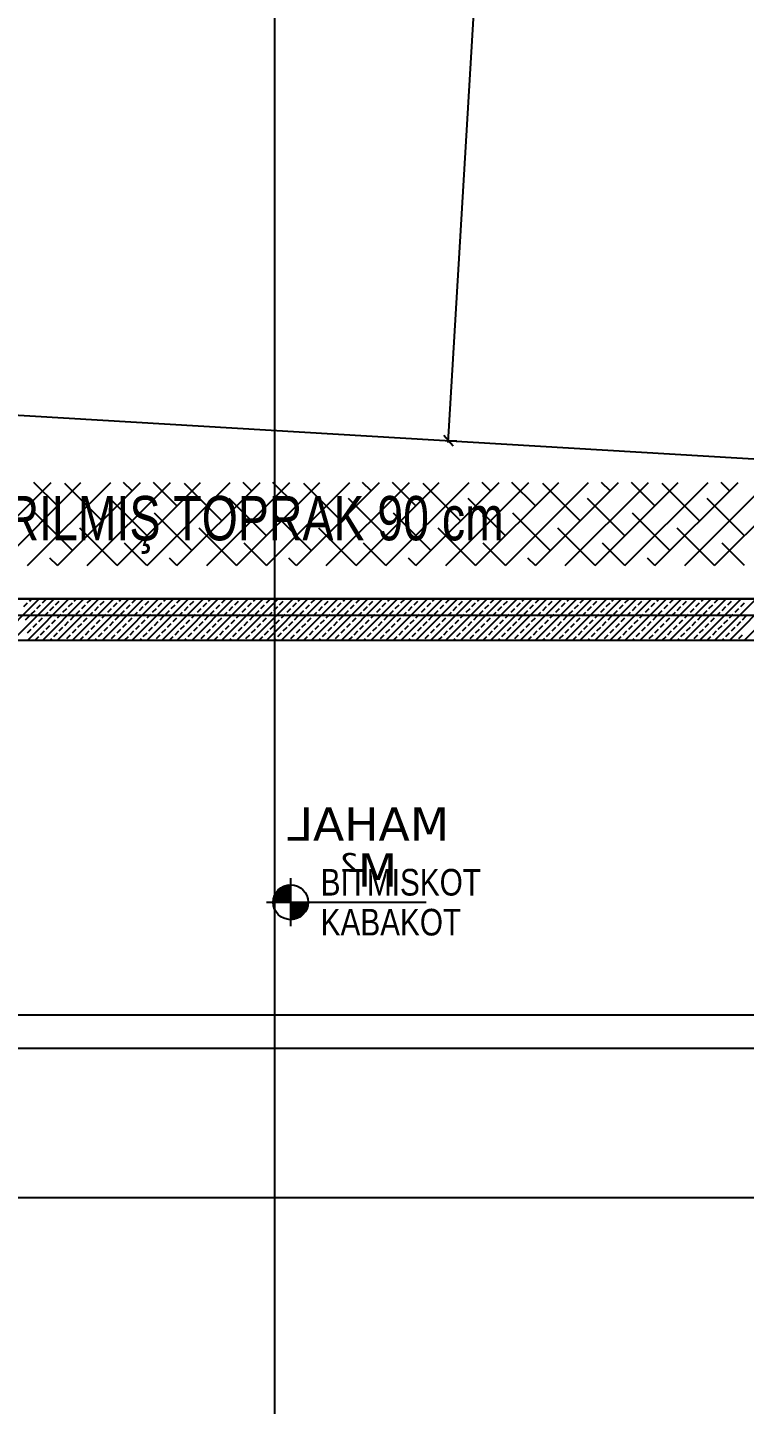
# Model space of a CAD drawing. Header units: millimetres. Extents: x 43168.9 to 43194.6, y -25545.1 to -25543.4.
# Drawn here: x 43170.6402 to 43170.7264, y -25543.9348 to -25543.7692 of the extents above; entities that cross this region are included whole.
import ezdxf
from ezdxf.enums import TextEntityAlignment as Align

# ---------------------------------------------------------------- set-up
doc = ezdxf.new("R2010")
doc.units = ezdxf.units.MM
doc.header["$LTSCALE"] = 200
for name, pattern in [('DASHDOT', [1, 0.5, -0.25, 0, -0.25]), ('DASHDOT2', [0.5, 0.25, -0.125, 0, -0.125]), ('HIDDEN2', [0.1875, 0.125, -0.0625])]:
    doc.linetypes.add(name, pattern=pattern)
for name, color, linetype in [('aks_sgh', 5, 'DASHDOT2'), ('duv_sgh', 4, 'Continuous'), ('izd-alt_sgh', 8, 'HIDDEN2'), ('kolon-b.a_sgh', 6, 'Continuous'), ('olcu-uyg_sgh', 193, 'Continuous'), ('tarama-betonarme_sgh', 223, 'Continuous'), ('tarama-zemin_sgh', 197, 'Continuous'), ('yapi-yaklasma_sgh', 41, 'DASHDOT'), ('yazi-genel_sgh', 7, 'Continuous')]:
    doc.layers.add(name, color=color, linetype=linetype)
doc.styles.add('text1', font='VERDANA.TTF')
doc.styles.add('text2', font='arial.ttf')

msp = doc.modelspace()

# ---------------------------------------------------------------- linework, layer by layer
at = {"color": 0, "linetype": 'ByBlock', "lineweight": -2}
msp.add_line((43170.69024, -25543.81825), (43170.69136, -25543.81952), dxfattribs=at)
for p, q in [((43170.66974, -25543.87433), (43170.67178, -25543.8723)), ((43170.66975, -25543.87414), (43170.67158, -25543.87231)), ((43170.6698, -25543.87392), (43170.67137, -25543.87235)), ((43170.66986, -25543.87439), (43170.67183, -25543.87242)), ((43170.66987, -25543.87366), (43170.67111, -25543.87242)), ((43170.67003, -25543.87332), (43170.67076, -25543.87259)), ((43170.67004, -25543.87439), (43170.67183, -25543.8726)), ((43170.67183, -25543.87392), (43170.67061, -25543.87269)), ((43170.67183, -25543.87374), (43170.67071, -25543.87262)), ((43170.67183, -25543.87356), (43170.67082, -25543.87255)), ((43170.67183, -25543.87338), (43170.67095, -25543.8725)), ((43170.67183, -25543.8732), (43170.67107, -25543.87244)), ((43170.67183, -25543.87302), (43170.6712, -25543.87239)), ((43170.67183, -25543.87285), (43170.67134, -25543.87235)), ((43170.67183, -25543.87267), (43170.67149, -25543.87232)), ((43170.67183, -25543.87249), (43170.67165, -25543.8723)), ((43170.67183, -25543.87231), (43170.67182, -25543.87229)), ((43170.66979, -25543.87439), (43170.66974, -25543.87434)), ((43170.66997, -25543.87439), (43170.66975, -25543.87417)), ((43170.67015, -25543.87439), (43170.66977, -25543.87402)), ((43170.67033, -25543.87439), (43170.66981, -25543.87387)), ((43170.67051, -25543.87439), (43170.66984, -25543.87373)), ((43170.67069, -25543.87439), (43170.6699, -25543.8736)), ((43170.67087, -25543.87439), (43170.66995, -25543.87348)), ((43170.67105, -25543.87439), (43170.67001, -25543.87336)), ((43170.67123, -25543.87439), (43170.67008, -25543.87325)), ((43170.67141, -25543.87439), (43170.67015, -25543.87314)), ((43170.67022, -25543.87439), (43170.67183, -25543.87278)), ((43170.67159, -25543.87439), (43170.67023, -25543.87304)), ((43170.67177, -25543.87439), (43170.67032, -25543.87294)), ((43170.6704, -25543.87439), (43170.67183, -25543.87296)), ((43170.67183, -25543.87428), (43170.67041, -25543.87286)), ((43170.67183, -25543.8741), (43170.6705, -25543.87277)), ((43170.67058, -25543.87439), (43170.67183, -25543.87314)), ((43170.67076, -25543.87439), (43170.67183, -25543.87331)), ((43170.67094, -25543.87439), (43170.67183, -25543.87349)), ((43170.67112, -25543.87439), (43170.67183, -25543.87367)), ((43170.6713, -25543.87439), (43170.67183, -25543.87385)), ((43170.67148, -25543.87439), (43170.67183, -25543.87403)), ((43170.67165, -25543.87439), (43170.67183, -25543.87421)), ((43170.67183, -25543.87457), (43170.67201, -25543.87439)), ((43170.67183, -25543.87475), (43170.67219, -25543.87439)), ((43170.67183, -25543.87493), (43170.67237, -25543.87439)), ((43170.67183, -25543.87511), (43170.67255, -25543.87439)), ((43170.67183, -25543.87529), (43170.67273, -25543.87439)), ((43170.67183, -25543.87547), (43170.67291, -25543.87439)), ((43170.67183, -25543.87565), (43170.67309, -25543.87439)), ((43170.67183, -25543.87583), (43170.67327, -25543.87439)), ((43170.67183, -25543.87601), (43170.67345, -25543.87439)), ((43170.67183, -25543.87619), (43170.67363, -25543.87439)), ((43170.67183, -25543.87637), (43170.67381, -25543.87439)), ((43170.67337, -25543.87582), (43170.67195, -25543.87439)), ((43170.67346, -25543.87572), (43170.67212, -25543.87439)), ((43170.67353, -25543.87562), (43170.6723, -25543.87439)), ((43170.6736, -25543.87551), (43170.67248, -25543.87439)), ((43170.67367, -25543.8754), (43170.67266, -25543.87439)), ((43170.67373, -25543.87528), (43170.67284, -25543.87439)), ((43170.67379, -25543.87516), (43170.67302, -25543.87439)), ((43170.67383, -25543.87502), (43170.6732, -25543.87439)), ((43170.67387, -25543.87489), (43170.67338, -25543.87439)), ((43170.6739, -25543.87473), (43170.67356, -25543.87439)), ((43170.67393, -25543.87458), (43170.67374, -25543.87439)), ((43170.67393, -25543.87441), (43170.67392, -25543.87439)), ((43170.67328, -25543.87591), (43170.67183, -25543.87446)), ((43170.67319, -25543.87599), (43170.67183, -25543.87464)), ((43170.67309, -25543.87607), (43170.67183, -25543.87482)), ((43170.67298, -25543.87615), (43170.67183, -25543.875)), ((43170.67287, -25543.87622), (43170.67183, -25543.87518)), ((43170.67275, -25543.87628), (43170.67183, -25543.87536)), ((43170.67263, -25543.87633), (43170.67183, -25543.87554)), ((43170.6725, -25543.87638), (43170.67183, -25543.87572)), ((43170.67236, -25543.87642), (43170.67183, -25543.8759)), ((43170.67189, -25543.87649), (43170.67393, -25543.87445)), ((43170.67209, -25543.87647), (43170.67392, -25543.87465)), ((43170.67231, -25543.87643), (43170.67388, -25543.87486)), ((43170.67256, -25543.87636), (43170.67381, -25543.87512)), ((43170.67291, -25543.87619), (43170.67363, -25543.87547)), ((43170.67221, -25543.87645), (43170.67183, -25543.87608)), ((43170.67205, -25543.87648), (43170.67183, -25543.87626)), ((43170.67189, -25543.87649), (43170.67183, -25543.87644))]:
    msp.add_line(p, q)
at = {"color": 0}
for p, q in [((43170.67183, -25543.87149), (43170.67183, -25543.87729)), ((43170.66893, -25543.87439), (43170.68813, -25543.87439))]:
    msp.add_line(p, q, dxfattribs=at)
msp.add_circle((43170.67183, -25543.87439), 0.0021, dxfattribs=at)
at = {"layer": 'aks_sgh'}
for p, q in [((43170.66988, -25543.74092), (43170.66988, -25544.78992)), ((43171.17088, -25543.83992), (43170.19488, -25543.83992)), ((43171.17088, -25543.90992), (43170.19488, -25543.90992))]:
    msp.add_line(p, q, dxfattribs=at)
at = {"layer": 'duv_sgh'}
for p, q in [((43170.53688, -25543.88792), (43170.82088, -25543.88792)), ((43170.55088, -25543.89192), (43170.82088, -25543.89192))]:
    msp.add_line(p, q, dxfattribs=at)
at = {"layer": 'izd-alt_sgh'}
msp.add_line((43170.81488, -25543.83792), (43170.55688, -25543.83792), dxfattribs=at)
at = {"layer": 'kolon-b.a_sgh'}
for p, q in [((43170.55688, -25543.83792), (43170.81488, -25543.83792)), ((43170.80788, -25543.84292), (43170.56388, -25543.84292))]:
    msp.add_line(p, q, dxfattribs=at)
at = {"layer": 'olcu-uyg_sgh'}
for p, q in [((43170.69079, -25543.81913), (43170.70267, -25543.61901)), ((43170.6908, -25543.81888), (43170.6918, -25543.81894))]:
    msp.add_line(p, q, dxfattribs=at)
at = {"layer": 'tarama-betonarme_sgh'}
for p, q in [((43170.63659, -25543.84292), (43170.64159, -25543.83792)), ((43170.63838, -25543.84292), (43170.64338, -25543.83792)), ((43170.64018, -25543.84292), (43170.64518, -25543.83792)), ((43170.64042, -25543.83819), (43170.64069, -25543.83792)), ((43170.64198, -25543.84292), (43170.64698, -25543.83792)), ((43170.64199, -25543.83841), (43170.64244, -25543.83796)), ((43170.64377, -25543.84292), (43170.64877, -25543.83792)), ((43170.64424, -25543.83796), (43170.64428, -25543.83792)), ((43170.64557, -25543.84292), (43170.65057, -25543.83792)), ((43170.64581, -25543.83819), (43170.64608, -25543.83792)), ((43170.64736, -25543.84292), (43170.65236, -25543.83792)), ((43170.64738, -25543.83841), (43170.64783, -25543.83796)), ((43170.64916, -25543.84292), (43170.65416, -25543.83792)), ((43170.64963, -25543.83796), (43170.64967, -25543.83792)), ((43170.65096, -25543.84292), (43170.65596, -25543.83792)), ((43170.6512, -25543.83819), (43170.65147, -25543.83792)), ((43170.65275, -25543.84292), (43170.65775, -25543.83792)), ((43170.65277, -25543.83841), (43170.65322, -25543.83796)), ((43170.65455, -25543.84292), (43170.65955, -25543.83792)), ((43170.65501, -25543.83796), (43170.65506, -25543.83792)), ((43170.65634, -25543.84292), (43170.66134, -25543.83792)), ((43170.65659, -25543.83819), (43170.65685, -25543.83792)), ((43170.65814, -25543.84292), (43170.66314, -25543.83792)), ((43170.65816, -25543.83841), (43170.65861, -25543.83796)), ((43170.65994, -25543.84292), (43170.66494, -25543.83792)), ((43170.6604, -25543.83796), (43170.66045, -25543.83792)), ((43170.66173, -25543.84292), (43170.66673, -25543.83792)), ((43170.66197, -25543.83819), (43170.66224, -25543.83792)), ((43170.66353, -25543.84292), (43170.66853, -25543.83792)), ((43170.66355, -25543.83841), (43170.66399, -25543.83796)), ((43170.66532, -25543.84292), (43170.67032, -25543.83792)), ((43170.66579, -25543.83796), (43170.66583, -25543.83792)), ((43170.66712, -25543.84292), (43170.67212, -25543.83792)), ((43170.66736, -25543.83819), (43170.66763, -25543.83792)), ((43170.66892, -25543.84292), (43170.67392, -25543.83792)), ((43170.66893, -25543.83841), (43170.66938, -25543.83796)), ((43170.67071, -25543.84292), (43170.67571, -25543.83792)), ((43170.67118, -25543.83796), (43170.67122, -25543.83792)), ((43170.67251, -25543.84292), (43170.67751, -25543.83792)), ((43170.67275, -25543.83819), (43170.67302, -25543.83792)), ((43170.6743, -25543.84292), (43170.6793, -25543.83792)), ((43170.67432, -25543.83841), (43170.67477, -25543.83796)), ((43170.6761, -25543.84292), (43170.6811, -25543.83792)), ((43170.67657, -25543.83796), (43170.67661, -25543.83792)), ((43170.6779, -25543.84292), (43170.6829, -25543.83792)), ((43170.67814, -25543.83819), (43170.67841, -25543.83792)), ((43170.67969, -25543.84292), (43170.68469, -25543.83792)), ((43170.67971, -25543.83841), (43170.68016, -25543.83796)), ((43170.68149, -25543.84292), (43170.68649, -25543.83792)), ((43170.68196, -25543.83796), (43170.682, -25543.83792)), ((43170.68328, -25543.84292), (43170.68828, -25543.83792)), ((43170.68353, -25543.83819), (43170.68379, -25543.83792)), ((43170.68508, -25543.84292), (43170.69008, -25543.83792)), ((43170.6851, -25543.83841), (43170.68555, -25543.83796)), ((43170.68688, -25543.84292), (43170.69188, -25543.83792)), ((43170.68734, -25543.83796), (43170.68739, -25543.83792)), ((43170.68867, -25543.84292), (43170.69367, -25543.83792)), ((43170.68891, -25543.83819), (43170.68918, -25543.83792)), ((43170.69047, -25543.84292), (43170.69547, -25543.83792)), ((43170.69049, -25543.83841), (43170.69094, -25543.83796)), ((43170.69227, -25543.84292), (43170.69727, -25543.83792)), ((43170.69273, -25543.83796), (43170.69278, -25543.83792)), ((43170.69406, -25543.84292), (43170.69906, -25543.83792)), ((43170.6943, -25543.83819), (43170.69457, -25543.83792)), ((43170.69586, -25543.84292), (43170.70086, -25543.83792)), ((43170.69587, -25543.83841), (43170.69632, -25543.83796)), ((43170.69765, -25543.84292), (43170.70265, -25543.83792)), ((43170.69812, -25543.83796), (43170.69816, -25543.83792)), ((43170.69945, -25543.84292), (43170.70445, -25543.83792)), ((43170.69969, -25543.83819), (43170.69996, -25543.83792)), ((43170.70125, -25543.84292), (43170.70625, -25543.83792)), ((43170.70126, -25543.83841), (43170.70171, -25543.83796)), ((43170.70304, -25543.84292), (43170.70804, -25543.83792)), ((43170.70351, -25543.83796), (43170.70355, -25543.83792)), ((43170.70484, -25543.84292), (43170.70984, -25543.83792)), ((43170.70508, -25543.83819), (43170.70535, -25543.83792)), ((43170.70663, -25543.84292), (43170.71163, -25543.83792)), ((43170.70665, -25543.83841), (43170.7071, -25543.83796)), ((43170.70843, -25543.84292), (43170.71343, -25543.83792)), ((43170.7089, -25543.83796), (43170.70894, -25543.83792)), ((43170.71023, -25543.84292), (43170.71523, -25543.83792)), ((43170.71047, -25543.83819), (43170.71074, -25543.83792)), ((43170.71202, -25543.84292), (43170.71702, -25543.83792)), ((43170.71204, -25543.83841), (43170.71249, -25543.83796)), ((43170.71382, -25543.84292), (43170.71882, -25543.83792)), ((43170.71428, -25543.83796), (43170.71433, -25543.83792)), ((43170.71561, -25543.84292), (43170.72061, -25543.83792)), ((43170.71586, -25543.83819), (43170.71612, -25543.83792)), ((43170.71741, -25543.84292), (43170.72241, -25543.83792)), ((43170.71743, -25543.83841), (43170.71788, -25543.83796)), ((43170.71921, -25543.84292), (43170.72421, -25543.83792)), ((43170.71967, -25543.83796), (43170.71972, -25543.83792)), ((43170.721, -25543.84292), (43170.726, -25543.83792)), ((43170.72124, -25543.83819), (43170.72151, -25543.83792)), ((43170.7228, -25543.84292), (43170.7278, -25543.83792)), ((43170.72282, -25543.83841), (43170.72326, -25543.83796)), ((43170.72459, -25543.84292), (43170.72959, -25543.83792)), ((43170.72506, -25543.83796), (43170.7251, -25543.83792)), ((43170.72639, -25543.84292), (43170.73139, -25543.83792)), ((43170.63975, -25543.83886), (43170.6402, -25543.83841)), ((43170.64065, -25543.83976), (43170.6411, -25543.83931)), ((43170.64132, -25543.83909), (43170.64177, -25543.83864)), ((43170.64222, -25543.83998), (43170.64267, -25543.83953)), ((43170.64289, -25543.83931), (43170.64334, -25543.83886)), ((43170.64356, -25543.83864), (43170.64401, -25543.83819)), ((43170.64446, -25543.83953), (43170.64491, -25543.83909)), ((43170.64514, -25543.83886), (43170.64559, -25543.83841)), ((43170.64603, -25543.83976), (43170.64648, -25543.83931)), ((43170.64671, -25543.83909), (43170.64716, -25543.83864)), ((43170.64761, -25543.83998), (43170.64805, -25543.83953)), ((43170.64828, -25543.83931), (43170.64873, -25543.83886)), ((43170.64895, -25543.83864), (43170.6494, -25543.83819)), ((43170.64985, -25543.83953), (43170.6503, -25543.83909)), ((43170.65052, -25543.83886), (43170.65097, -25543.83841)), ((43170.65142, -25543.83976), (43170.65187, -25543.83931)), ((43170.6521, -25543.83909), (43170.65254, -25543.83864)), ((43170.65299, -25543.83998), (43170.65344, -25543.83953)), ((43170.65367, -25543.83931), (43170.65412, -25543.83886)), ((43170.65434, -25543.83864), (43170.65479, -25543.83819)), ((43170.65524, -25543.83953), (43170.65569, -25543.83909)), ((43170.65591, -25543.83886), (43170.65636, -25543.83841)), ((43170.65681, -25543.83976), (43170.65726, -25543.83931)), ((43170.65748, -25543.83909), (43170.65793, -25543.83864)), ((43170.65838, -25543.83998), (43170.65883, -25543.83953)), ((43170.65906, -25543.83931), (43170.6595, -25543.83886)), ((43170.65973, -25543.83864), (43170.66018, -25543.83819)), ((43170.66063, -25543.83953), (43170.66108, -25543.83909)), ((43170.6613, -25543.83886), (43170.66175, -25543.83841)), ((43170.6622, -25543.83976), (43170.66265, -25543.83931)), ((43170.66287, -25543.83909), (43170.66332, -25543.83864)), ((43170.66377, -25543.83998), (43170.66422, -25543.83953)), ((43170.66444, -25543.83931), (43170.66489, -25543.83886)), ((43170.66512, -25543.83864), (43170.66557, -25543.83819)), ((43170.66602, -25543.83953), (43170.66646, -25543.83909)), ((43170.66669, -25543.83886), (43170.66714, -25543.83841)), ((43170.66759, -25543.83976), (43170.66804, -25543.83931)), ((43170.66826, -25543.83909), (43170.66871, -25543.83864)), ((43170.66916, -25543.83998), (43170.66961, -25543.83953)), ((43170.66983, -25543.83931), (43170.67028, -25543.83886)), ((43170.67051, -25543.83864), (43170.67095, -25543.83819)), ((43170.6714, -25543.83953), (43170.67185, -25543.83909)), ((43170.67208, -25543.83886), (43170.67253, -25543.83841)), ((43170.67297, -25543.83976), (43170.67342, -25543.83931)), ((43170.67365, -25543.83909), (43170.6741, -25543.83864)), ((43170.67455, -25543.83998), (43170.675, -25543.83953)), ((43170.67522, -25543.83931), (43170.67567, -25543.83886)), ((43170.67589, -25543.83864), (43170.67634, -25543.83819)), ((43170.67679, -25543.83953), (43170.67724, -25543.83909)), ((43170.67747, -25543.83886), (43170.67791, -25543.83841)), ((43170.67836, -25543.83976), (43170.67881, -25543.83931)), ((43170.67904, -25543.83909), (43170.67949, -25543.83864)), ((43170.67993, -25543.83998), (43170.68038, -25543.83953)), ((43170.68061, -25543.83931), (43170.68106, -25543.83886)), ((43170.68128, -25543.83864), (43170.68173, -25543.83819)), ((43170.68218, -25543.83953), (43170.68263, -25543.83909)), ((43170.68285, -25543.83886), (43170.6833, -25543.83841)), ((43170.68375, -25543.83976), (43170.6842, -25543.83931)), ((43170.68442, -25543.83909), (43170.68487, -25543.83864)), ((43170.68532, -25543.83998), (43170.68577, -25543.83953)), ((43170.686, -25543.83931), (43170.68645, -25543.83886)), ((43170.68667, -25543.83864), (43170.68712, -25543.83819)), ((43170.68757, -25543.83953), (43170.68802, -25543.83909)), ((43170.68824, -25543.83886), (43170.68869, -25543.83841)), ((43170.68914, -25543.83976), (43170.68959, -25543.83931)), ((43170.68981, -25543.83909), (43170.69026, -25543.83864)), ((43170.69071, -25543.83998), (43170.69116, -25543.83953)), ((43170.69138, -25543.83931), (43170.69183, -25543.83886)), ((43170.69206, -25543.83864), (43170.69251, -25543.83819)), ((43170.69296, -25543.83953), (43170.69341, -25543.83909)), ((43170.69363, -25543.83886), (43170.69408, -25543.83841)), ((43170.69453, -25543.83976), (43170.69498, -25543.83931)), ((43170.6952, -25543.83909), (43170.69565, -25543.83864)), ((43170.6961, -25543.83998), (43170.69655, -25543.83953)), ((43170.69677, -25543.83931), (43170.69722, -25543.83886)), ((43170.69745, -25543.83864), (43170.6979, -25543.83819)), ((43170.69834, -25543.83953), (43170.69879, -25543.83909)), ((43170.69902, -25543.83886), (43170.69947, -25543.83841)), ((43170.69992, -25543.83976), (43170.70036, -25543.83931)), ((43170.70059, -25543.83909), (43170.70104, -25543.83864)), ((43170.70149, -25543.83998), (43170.70194, -25543.83953)), ((43170.70216, -25543.83931), (43170.70261, -25543.83886)), ((43170.70283, -25543.83864), (43170.70328, -25543.83819)), ((43170.70373, -25543.83953), (43170.70418, -25543.83909)), ((43170.70441, -25543.83886), (43170.70485, -25543.83841)), ((43170.7053, -25543.83976), (43170.70575, -25543.83931)), ((43170.70598, -25543.83909), (43170.70643, -25543.83864)), ((43170.70688, -25543.83998), (43170.70732, -25543.83953)), ((43170.70755, -25543.83931), (43170.708, -25543.83886)), ((43170.70822, -25543.83864), (43170.70867, -25543.83819)), ((43170.70912, -25543.83953), (43170.70957, -25543.83909)), ((43170.70979, -25543.83886), (43170.71024, -25543.83841)), ((43170.71069, -25543.83976), (43170.71114, -25543.83931)), ((43170.71137, -25543.83909), (43170.71181, -25543.83864)), ((43170.71226, -25543.83998), (43170.71271, -25543.83953)), ((43170.71294, -25543.83931), (43170.71339, -25543.83886)), ((43170.71361, -25543.83864), (43170.71406, -25543.83819)), ((43170.71451, -25543.83953), (43170.71496, -25543.83909)), ((43170.71518, -25543.83886), (43170.71563, -25543.83841)), ((43170.71608, -25543.83976), (43170.71653, -25543.83931)), ((43170.71675, -25543.83909), (43170.7172, -25543.83864)), ((43170.71765, -25543.83998), (43170.7181, -25543.83953)), ((43170.71833, -25543.83931), (43170.71877, -25543.83886)), ((43170.719, -25543.83864), (43170.71945, -25543.83819)), ((43170.7199, -25543.83953), (43170.72035, -25543.83909)), ((43170.72057, -25543.83886), (43170.72102, -25543.83841)), ((43170.72147, -25543.83976), (43170.72192, -25543.83931)), ((43170.72214, -25543.83909), (43170.72259, -25543.83864)), ((43170.72304, -25543.83998), (43170.72349, -25543.83953)), ((43170.72371, -25543.83931), (43170.72416, -25543.83886)), ((43170.72439, -25543.83864), (43170.72484, -25543.83819)), ((43170.72528, -25543.83953), (43170.72573, -25543.83909)), ((43170.72596, -25543.83886), (43170.72641, -25543.83841)), ((43170.63997, -25543.84043), (43170.64042, -25543.83998)), ((43170.64087, -25543.84133), (43170.64132, -25543.84088)), ((43170.64154, -25543.84066), (43170.64199, -25543.84021)), ((43170.64244, -25543.84156), (43170.64289, -25543.84111)), ((43170.64312, -25543.84088), (43170.64356, -25543.84043)), ((43170.64379, -25543.84021), (43170.64424, -25543.83976)), ((43170.64469, -25543.84111), (43170.64514, -25543.84066)), ((43170.64536, -25543.84043), (43170.64581, -25543.83998)), ((43170.64626, -25543.84133), (43170.64671, -25543.84088)), ((43170.64693, -25543.84066), (43170.64738, -25543.84021)), ((43170.64783, -25543.84156), (43170.64828, -25543.84111)), ((43170.6485, -25543.84088), (43170.64895, -25543.84043)), ((43170.64918, -25543.84021), (43170.64963, -25543.83976)), ((43170.65008, -25543.84111), (43170.65052, -25543.84066)), ((43170.65075, -25543.84043), (43170.6512, -25543.83998)), ((43170.65165, -25543.84133), (43170.6521, -25543.84088)), ((43170.65232, -25543.84066), (43170.65277, -25543.84021)), ((43170.65322, -25543.84156), (43170.65367, -25543.84111)), ((43170.65389, -25543.84088), (43170.65434, -25543.84043)), ((43170.65457, -25543.84021), (43170.65501, -25543.83976)), ((43170.65546, -25543.84111), (43170.65591, -25543.84066)), ((43170.65614, -25543.84043), (43170.65659, -25543.83998)), ((43170.65703, -25543.84133), (43170.65748, -25543.84088)), ((43170.65771, -25543.84066), (43170.65816, -25543.84021)), ((43170.65861, -25543.84156), (43170.65906, -25543.84111)), ((43170.65928, -25543.84088), (43170.65973, -25543.84043)), ((43170.65995, -25543.84021), (43170.6604, -25543.83976)), ((43170.66085, -25543.84111), (43170.6613, -25543.84066)), ((43170.66153, -25543.84043), (43170.66197, -25543.83998)), ((43170.66242, -25543.84133), (43170.66287, -25543.84088)), ((43170.6631, -25543.84066), (43170.66355, -25543.84021)), ((43170.66399, -25543.84156), (43170.66444, -25543.84111)), ((43170.66467, -25543.84088), (43170.66512, -25543.84043)), ((43170.66534, -25543.84021), (43170.66579, -25543.83976)), ((43170.66624, -25543.84111), (43170.66669, -25543.84066)), ((43170.66691, -25543.84043), (43170.66736, -25543.83998)), ((43170.66781, -25543.84133), (43170.66826, -25543.84088)), ((43170.66848, -25543.84066), (43170.66893, -25543.84021)), ((43170.66938, -25543.84156), (43170.66983, -25543.84111)), ((43170.67006, -25543.84088), (43170.67051, -25543.84043)), ((43170.67073, -25543.84021), (43170.67118, -25543.83976)), ((43170.67163, -25543.84111), (43170.67208, -25543.84066)), ((43170.6723, -25543.84043), (43170.67275, -25543.83998)), ((43170.6732, -25543.84133), (43170.67365, -25543.84088)), ((43170.67387, -25543.84066), (43170.67432, -25543.84021)), ((43170.67477, -25543.84156), (43170.67522, -25543.84111)), ((43170.67544, -25543.84088), (43170.67589, -25543.84043)), ((43170.67612, -25543.84021), (43170.67657, -25543.83976)), ((43170.67702, -25543.84111), (43170.67747, -25543.84066)), ((43170.67769, -25543.84043), (43170.67814, -25543.83998)), ((43170.67859, -25543.84133), (43170.67904, -25543.84088)), ((43170.67926, -25543.84066), (43170.67971, -25543.84021)), ((43170.68016, -25543.84156), (43170.68061, -25543.84111)), ((43170.68083, -25543.84088), (43170.68128, -25543.84043)), ((43170.68151, -25543.84021), (43170.68196, -25543.83976)), ((43170.6824, -25543.84111), (43170.68285, -25543.84066)), ((43170.68308, -25543.84043), (43170.68353, -25543.83998)), ((43170.68398, -25543.84133), (43170.68442, -25543.84088)), ((43170.68465, -25543.84066), (43170.6851, -25543.84021)), ((43170.68555, -25543.84156), (43170.686, -25543.84111)), ((43170.68622, -25543.84088), (43170.68667, -25543.84043)), ((43170.68689, -25543.84021), (43170.68734, -25543.83976)), ((43170.68779, -25543.84111), (43170.68824, -25543.84066)), ((43170.68847, -25543.84043), (43170.68891, -25543.83998)), ((43170.68936, -25543.84133), (43170.68981, -25543.84088)), ((43170.69004, -25543.84066), (43170.69049, -25543.84021)), ((43170.69094, -25543.84156), (43170.69138, -25543.84111)), ((43170.69161, -25543.84088), (43170.69206, -25543.84043)), ((43170.69228, -25543.84021), (43170.69273, -25543.83976)), ((43170.69318, -25543.84111), (43170.69363, -25543.84066)), ((43170.69385, -25543.84043), (43170.6943, -25543.83998)), ((43170.69475, -25543.84133), (43170.6952, -25543.84088)), ((43170.69543, -25543.84066), (43170.69587, -25543.84021)), ((43170.69632, -25543.84156), (43170.69677, -25543.84111)), ((43170.697, -25543.84088), (43170.69745, -25543.84043)), ((43170.69767, -25543.84021), (43170.69812, -25543.83976)), ((43170.69857, -25543.84111), (43170.69902, -25543.84066)), ((43170.69924, -25543.84043), (43170.69969, -25543.83998)), ((43170.70014, -25543.84133), (43170.70059, -25543.84088)), ((43170.70081, -25543.84066), (43170.70126, -25543.84021)), ((43170.70171, -25543.84156), (43170.70216, -25543.84111)), ((43170.70239, -25543.84088), (43170.70283, -25543.84043)), ((43170.70306, -25543.84021), (43170.70351, -25543.83976)), ((43170.70396, -25543.84111), (43170.70441, -25543.84066)), ((43170.70463, -25543.84043), (43170.70508, -25543.83998)), ((43170.70553, -25543.84133), (43170.70598, -25543.84088)), ((43170.7062, -25543.84066), (43170.70665, -25543.84021)), ((43170.7071, -25543.84156), (43170.70755, -25543.84111)), ((43170.70777, -25543.84088), (43170.70822, -25543.84043)), ((43170.70845, -25543.84021), (43170.7089, -25543.83976)), ((43170.70934, -25543.84111), (43170.70979, -25543.84066)), ((43170.71002, -25543.84043), (43170.71047, -25543.83998)), ((43170.71092, -25543.84133), (43170.71137, -25543.84088)), ((43170.71159, -25543.84066), (43170.71204, -25543.84021)), ((43170.71249, -25543.84156), (43170.71294, -25543.84111)), ((43170.71316, -25543.84088), (43170.71361, -25543.84043)), ((43170.71384, -25543.84021), (43170.71428, -25543.83976)), ((43170.71473, -25543.84111), (43170.71518, -25543.84066)), ((43170.71541, -25543.84043), (43170.71586, -25543.83998)), ((43170.7163, -25543.84133), (43170.71675, -25543.84088)), ((43170.71698, -25543.84066), (43170.71743, -25543.84021)), ((43170.71788, -25543.84156), (43170.71833, -25543.84111)), ((43170.71855, -25543.84088), (43170.719, -25543.84043)), ((43170.71922, -25543.84021), (43170.71967, -25543.83976)), ((43170.72012, -25543.84111), (43170.72057, -25543.84066)), ((43170.72079, -25543.84043), (43170.72124, -25543.83998)), ((43170.72169, -25543.84133), (43170.72214, -25543.84088)), ((43170.72237, -25543.84066), (43170.72282, -25543.84021)), ((43170.72326, -25543.84156), (43170.72371, -25543.84111)), ((43170.72394, -25543.84088), (43170.72439, -25543.84043)), ((43170.72461, -25543.84021), (43170.72506, -25543.83976)), ((43170.72551, -25543.84111), (43170.72596, -25543.84066)), ((43170.72618, -25543.84043), (43170.72663, -25543.83998)), ((43170.6402, -25543.842), (43170.64065, -25543.84156)), ((43170.6411, -25543.8429), (43170.64154, -25543.84245)), ((43170.64177, -25543.84223), (43170.64222, -25543.84178)), ((43170.64287, -25543.84292), (43170.64312, -25543.84268)), ((43170.64334, -25543.84245), (43170.64379, -25543.842)), ((43170.64401, -25543.84178), (43170.64446, -25543.84133)), ((43170.64467, -25543.84292), (43170.64469, -25543.8429)), ((43170.64491, -25543.84268), (43170.64536, -25543.84223)), ((43170.64559, -25543.842), (43170.64603, -25543.84156)), ((43170.64648, -25543.8429), (43170.64693, -25543.84245)), ((43170.64716, -25543.84223), (43170.64761, -25543.84178)), ((43170.64826, -25543.84292), (43170.6485, -25543.84268)), ((43170.64873, -25543.84245), (43170.64918, -25543.842)), ((43170.6494, -25543.84178), (43170.64985, -25543.84133)), ((43170.65006, -25543.84292), (43170.65008, -25543.8429)), ((43170.6503, -25543.84268), (43170.65075, -25543.84223)), ((43170.65097, -25543.842), (43170.65142, -25543.84156)), ((43170.65187, -25543.8429), (43170.65232, -25543.84245)), ((43170.65254, -25543.84223), (43170.65299, -25543.84178)), ((43170.65365, -25543.84292), (43170.65389, -25543.84268)), ((43170.65412, -25543.84245), (43170.65457, -25543.842)), ((43170.65479, -25543.84178), (43170.65524, -25543.84133)), ((43170.65545, -25543.84292), (43170.65546, -25543.8429)), ((43170.65569, -25543.84268), (43170.65614, -25543.84223)), ((43170.65636, -25543.842), (43170.65681, -25543.84156)), ((43170.65726, -25543.8429), (43170.65771, -25543.84245)), ((43170.65793, -25543.84223), (43170.65838, -25543.84178)), ((43170.65904, -25543.84292), (43170.65928, -25543.84268)), ((43170.6595, -25543.84245), (43170.65995, -25543.842)), ((43170.66018, -25543.84178), (43170.66063, -25543.84133)), ((43170.66083, -25543.84292), (43170.66085, -25543.8429)), ((43170.66108, -25543.84268), (43170.66153, -25543.84223)), ((43170.66175, -25543.842), (43170.6622, -25543.84156)), ((43170.66265, -25543.8429), (43170.6631, -25543.84245)), ((43170.66332, -25543.84223), (43170.66377, -25543.84178)), ((43170.66443, -25543.84292), (43170.66467, -25543.84268)), ((43170.66489, -25543.84245), (43170.66534, -25543.842)), ((43170.66557, -25543.84178), (43170.66602, -25543.84133)), ((43170.66622, -25543.84292), (43170.66624, -25543.8429)), ((43170.66646, -25543.84268), (43170.66691, -25543.84223)), ((43170.66714, -25543.842), (43170.66759, -25543.84156)), ((43170.66804, -25543.8429), (43170.66848, -25543.84245)), ((43170.66871, -25543.84223), (43170.66916, -25543.84178)), ((43170.66981, -25543.84292), (43170.67006, -25543.84268)), ((43170.67028, -25543.84245), (43170.67073, -25543.842)), ((43170.67095, -25543.84178), (43170.6714, -25543.84133)), ((43170.67161, -25543.84292), (43170.67163, -25543.8429)), ((43170.67185, -25543.84268), (43170.6723, -25543.84223)), ((43170.67253, -25543.842), (43170.67297, -25543.84156)), ((43170.67342, -25543.8429), (43170.67387, -25543.84245)), ((43170.6741, -25543.84223), (43170.67455, -25543.84178)), ((43170.6752, -25543.84292), (43170.67544, -25543.84268)), ((43170.67567, -25543.84245), (43170.67612, -25543.842)), ((43170.67634, -25543.84178), (43170.67679, -25543.84133)), ((43170.677, -25543.84292), (43170.67702, -25543.8429)), ((43170.67724, -25543.84268), (43170.67769, -25543.84223)), ((43170.67791, -25543.842), (43170.67836, -25543.84156)), ((43170.67881, -25543.8429), (43170.67926, -25543.84245)), ((43170.67949, -25543.84223), (43170.67993, -25543.84178)), ((43170.68059, -25543.84292), (43170.68083, -25543.84268)), ((43170.68106, -25543.84245), (43170.68151, -25543.842)), ((43170.68173, -25543.84178), (43170.68218, -25543.84133)), ((43170.68239, -25543.84292), (43170.6824, -25543.8429)), ((43170.68263, -25543.84268), (43170.68308, -25543.84223)), ((43170.6833, -25543.842), (43170.68375, -25543.84156)), ((43170.6842, -25543.8429), (43170.68465, -25543.84245)), ((43170.68487, -25543.84223), (43170.68532, -25543.84178)), ((43170.68598, -25543.84292), (43170.68622, -25543.84268)), ((43170.68645, -25543.84245), (43170.68689, -25543.842)), ((43170.68712, -25543.84178), (43170.68757, -25543.84133)), ((43170.68778, -25543.84292), (43170.68779, -25543.8429)), ((43170.68802, -25543.84268), (43170.68847, -25543.84223)), ((43170.68869, -25543.842), (43170.68914, -25543.84156)), ((43170.68959, -25543.8429), (43170.69004, -25543.84245)), ((43170.69026, -25543.84223), (43170.69071, -25543.84178)), ((43170.69137, -25543.84292), (43170.69161, -25543.84268)), ((43170.69183, -25543.84245), (43170.69228, -25543.842)), ((43170.69251, -25543.84178), (43170.69296, -25543.84133)), ((43170.69316, -25543.84292), (43170.69318, -25543.8429)), ((43170.69341, -25543.84268), (43170.69385, -25543.84223)), ((43170.69408, -25543.842), (43170.69453, -25543.84156)), ((43170.69498, -25543.8429), (43170.69543, -25543.84245)), ((43170.69565, -25543.84223), (43170.6961, -25543.84178)), ((43170.69676, -25543.84292), (43170.697, -25543.84268)), ((43170.69722, -25543.84245), (43170.69767, -25543.842)), ((43170.6979, -25543.84178), (43170.69834, -25543.84133)), ((43170.69855, -25543.84292), (43170.69857, -25543.8429)), ((43170.69879, -25543.84268), (43170.69924, -25543.84223)), ((43170.69947, -25543.842), (43170.69992, -25543.84156)), ((43170.70036, -25543.8429), (43170.70081, -25543.84245)), ((43170.70104, -25543.84223), (43170.70149, -25543.84178)), ((43170.70214, -25543.84292), (43170.70239, -25543.84268)), ((43170.70261, -25543.84245), (43170.70306, -25543.842)), ((43170.70328, -25543.84178), (43170.70373, -25543.84133)), ((43170.70394, -25543.84292), (43170.70396, -25543.8429)), ((43170.70418, -25543.84268), (43170.70463, -25543.84223)), ((43170.70485, -25543.842), (43170.7053, -25543.84156)), ((43170.70575, -25543.8429), (43170.7062, -25543.84245)), ((43170.70643, -25543.84223), (43170.70688, -25543.84178)), ((43170.70753, -25543.84292), (43170.70777, -25543.84268)), ((43170.708, -25543.84245), (43170.70845, -25543.842)), ((43170.70867, -25543.84178), (43170.70912, -25543.84133)), ((43170.70933, -25543.84292), (43170.70934, -25543.8429)), ((43170.70957, -25543.84268), (43170.71002, -25543.84223)), ((43170.71024, -25543.842), (43170.71069, -25543.84156)), ((43170.71114, -25543.8429), (43170.71159, -25543.84245)), ((43170.71181, -25543.84223), (43170.71226, -25543.84178)), ((43170.71292, -25543.84292), (43170.71316, -25543.84268)), ((43170.71339, -25543.84245), (43170.71384, -25543.842)), ((43170.71406, -25543.84178), (43170.71451, -25543.84133)), ((43170.71472, -25543.84292), (43170.71473, -25543.8429)), ((43170.71496, -25543.84268), (43170.71541, -25543.84223)), ((43170.71563, -25543.842), (43170.71608, -25543.84156)), ((43170.71653, -25543.8429), (43170.71698, -25543.84245)), ((43170.7172, -25543.84223), (43170.71765, -25543.84178)), ((43170.71831, -25543.84292), (43170.71855, -25543.84268)), ((43170.71877, -25543.84245), (43170.71922, -25543.842)), ((43170.71945, -25543.84178), (43170.7199, -25543.84133)), ((43170.7201, -25543.84292), (43170.72012, -25543.8429)), ((43170.72035, -25543.84268), (43170.72079, -25543.84223)), ((43170.72102, -25543.842), (43170.72147, -25543.84156)), ((43170.72192, -25543.8429), (43170.72237, -25543.84245)), ((43170.72259, -25543.84223), (43170.72304, -25543.84178)), ((43170.7237, -25543.84292), (43170.72394, -25543.84268)), ((43170.72416, -25543.84245), (43170.72461, -25543.842)), ((43170.72484, -25543.84178), (43170.72528, -25543.84133)), ((43170.72549, -25543.84292), (43170.72551, -25543.8429)), ((43170.72573, -25543.84268), (43170.72618, -25543.84223))]:
    msp.add_line(p, q, dxfattribs=at)
at = {"layer": 'tarama-zemin_sgh'}
for p, q in [((43170.63302, -25543.83392), (43170.64302, -25543.82392)), ((43170.63661, -25543.83392), (43170.64661, -25543.82392)), ((43170.6402, -25543.83392), (43170.6502, -25543.82392)), ((43170.64379, -25543.82674), (43170.64097, -25543.82392)), ((43170.64379, -25543.83392), (43170.65379, -25543.82392)), ((43170.64918, -25543.82853), (43170.64469, -25543.82404)), ((43170.64738, -25543.83392), (43170.65738, -25543.82392)), ((43170.65098, -25543.83392), (43170.66098, -25543.82392)), ((43170.65277, -25543.82494), (43170.65175, -25543.82392)), ((43170.65457, -25543.83392), (43170.66457, -25543.82392)), ((43170.65816, -25543.82674), (43170.65534, -25543.82392)), ((43170.65816, -25543.83392), (43170.66816, -25543.82392)), ((43170.66355, -25543.82853), (43170.65906, -25543.82404)), ((43170.66175, -25543.83392), (43170.67175, -25543.82392)), ((43170.66534, -25543.83392), (43170.67534, -25543.82392)), ((43170.66714, -25543.82494), (43170.66612, -25543.82392)), ((43170.66894, -25543.83392), (43170.67894, -25543.82392)), ((43170.67253, -25543.82674), (43170.66971, -25543.82392)), ((43170.67253, -25543.83392), (43170.68253, -25543.82392)), ((43170.67791, -25543.82853), (43170.67342, -25543.82404)), ((43170.67612, -25543.83392), (43170.68612, -25543.82392)), ((43170.67971, -25543.83392), (43170.68971, -25543.82392)), ((43170.68151, -25543.82494), (43170.68048, -25543.82392)), ((43170.6833, -25543.83392), (43170.6933, -25543.82392)), ((43170.68689, -25543.82674), (43170.68408, -25543.82392)), ((43170.6869, -25543.83392), (43170.6969, -25543.82392)), ((43170.69228, -25543.82853), (43170.68779, -25543.82404)), ((43170.69049, -25543.83392), (43170.70049, -25543.82392)), ((43170.69408, -25543.83392), (43170.70408, -25543.82392)), ((43170.69587, -25543.82494), (43170.69485, -25543.82392)), ((43170.69767, -25543.83392), (43170.70767, -25543.82392)), ((43170.70126, -25543.82674), (43170.69844, -25543.82392)), ((43170.70127, -25543.83392), (43170.71127, -25543.82392)), ((43170.70665, -25543.82853), (43170.70216, -25543.82404)), ((43170.70486, -25543.83392), (43170.71486, -25543.82392)), ((43170.70845, -25543.83392), (43170.71845, -25543.82392)), ((43170.71024, -25543.82494), (43170.70922, -25543.82392)), ((43170.71204, -25543.83392), (43170.72204, -25543.82392)), ((43170.71563, -25543.82674), (43170.71281, -25543.82392)), ((43170.71563, -25543.83392), (43170.72563, -25543.82392)), ((43170.72102, -25543.82853), (43170.71653, -25543.82404)), ((43170.71923, -25543.83392), (43170.72923, -25543.82392)), ((43170.72282, -25543.83392), (43170.73282, -25543.82392)), ((43170.72461, -25543.82494), (43170.72359, -25543.82392)), ((43170.65457, -25543.83033), (43170.65008, -25543.82584)), ((43170.66893, -25543.83033), (43170.66444, -25543.82584)), ((43170.6833, -25543.83033), (43170.67881, -25543.82584)), ((43170.69767, -25543.83033), (43170.69318, -25543.82584)), ((43170.71204, -25543.83033), (43170.70755, -25543.82584)), ((43170.72641, -25543.83033), (43170.72192, -25543.82584)), ((43170.64559, -25543.83213), (43170.6411, -25543.82764)), ((43170.65995, -25543.83213), (43170.65546, -25543.82764)), ((43170.67432, -25543.83213), (43170.66983, -25543.82764)), ((43170.68869, -25543.83213), (43170.6842, -25543.82764)), ((43170.70306, -25543.83213), (43170.69857, -25543.82764)), ((43170.71743, -25543.83213), (43170.71294, -25543.82764)), ((43170.65097, -25543.83392), (43170.64648, -25543.82943)), ((43170.66534, -25543.83392), (43170.66085, -25543.82943)), ((43170.67971, -25543.83392), (43170.67522, -25543.82943)), ((43170.69408, -25543.83392), (43170.68959, -25543.82943)), ((43170.70844, -25543.83392), (43170.70396, -25543.82943)), ((43170.72281, -25543.83392), (43170.71833, -25543.82943)), ((43170.65456, -25543.83392), (43170.65187, -25543.83123)), ((43170.66893, -25543.83392), (43170.66624, -25543.83123)), ((43170.6833, -25543.83392), (43170.68061, -25543.83123)), ((43170.69767, -25543.83392), (43170.69498, -25543.83123)), ((43170.71204, -25543.83392), (43170.70934, -25543.83123)), ((43170.7264, -25543.83392), (43170.72371, -25543.83123)), ((43170.64379, -25543.83392), (43170.64289, -25543.83302)), ((43170.65816, -25543.83392), (43170.65726, -25543.83302)), ((43170.67252, -25543.83392), (43170.67163, -25543.83302)), ((43170.68689, -25543.83392), (43170.686, -25543.83302)), ((43170.70126, -25543.83392), (43170.70036, -25543.83302)), ((43170.71563, -25543.83392), (43170.71473, -25543.83302))]:
    msp.add_line(p, q, dxfattribs=at)
at = {"layer": 'yapi-yaklasma_sgh'}
msp.add_line((43170.284, -25543.79476), (43171.09777, -25543.84307), dxfattribs=at)

# ---------------------------------------------------------------- texts
at = {"color": 7, "style": 'text1', "text_generation_flag": 4}
for tag, text, p in [('MAHAL', '', (43170.68118, -25543.86499)), ('M²', 'm²', (43170.68118, -25543.87047))]:
    msp.add_attdef(tag, text=text, height=0.004, rotation=180, dxfattribs=at).set_placement(p, align=Align.MIDDLE)
at = {"color": 0, "style": 'text2', "width": 0.8}
for tag, p, s in [('BITMISKOT', (43170.67545, -25543.87359), '+0,10'), ('KABAKOT', (43170.67545, -25543.87839), '±0,00')]:
    msp.add_attdef(tag, p, s, height=0.0032, dxfattribs=at)
at = {"layer": 'yazi-genel_sgh', "color": 252, "style": 'text2', "width": 0.75}
msp.add_text('SIKIŞTIRILMIŞ TOPRAK 90 cm', height=0.0053333, dxfattribs=at).set_placement((43170.6183, -25543.83089))

doc.saveas('drawing.dxf')
